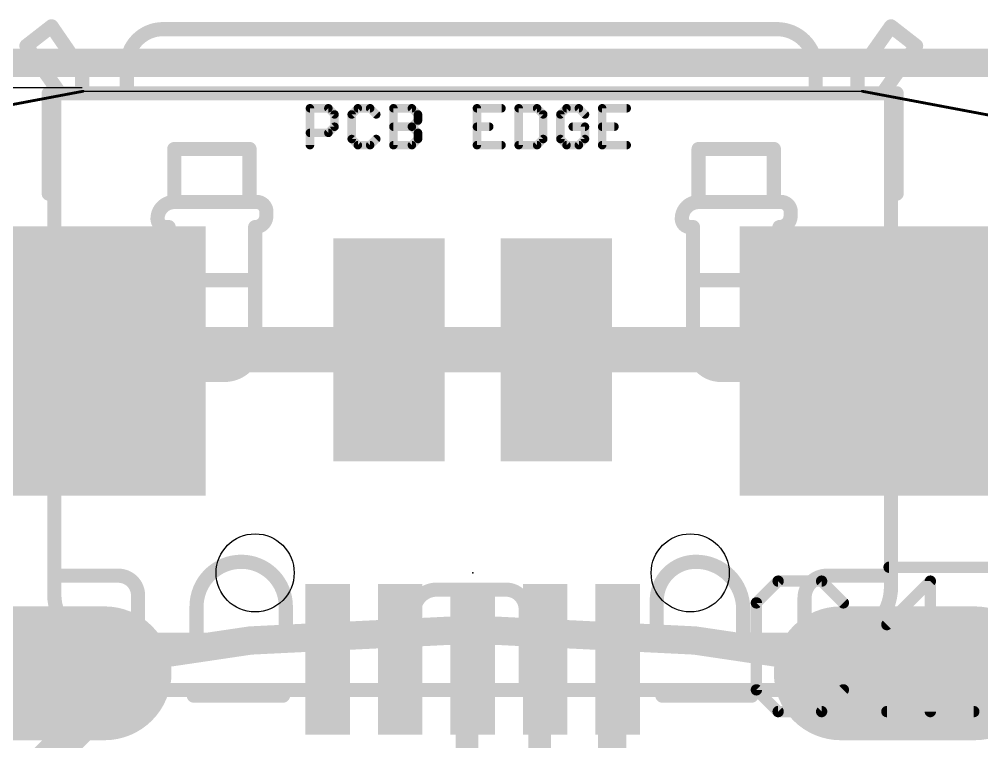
# Model space of a CAD drawing. Extents: x -25.4 to 25.4, y -26.7 to 25.8.
# Drawn here: x -4.06 to 4.56, y 19.31 to 25.79 of the extents above; entities that cross this region are included whole.
import ezdxf

# ---------------------------------------------------------------- set-up
doc = ezdxf.new("R2010")
doc.units = 0
for name, color, linetype in [('1', 12, 'CONTINUOUS'), ('16', 5, 'CONTINUOUS'), ('17', 110, 'CONTINUOUS'), ('20', 53, 'CONTINUOUS'), ('21', 53, 'CONTINUOUS'), ('23', 53, 'CONTINUOUS'), ('25', 253, 'CONTINUOUS'), ('51', 53, 'CONTINUOUS')]:
    doc.layers.add(name, color=color, linetype=linetype)

# ---------------------------------------------------------------- blocks, each defined once
blk = doc.blocks.new('RECT')
blk.add_solid([(-0.5, -0.5), (0.5, -0.5), (-0.5, 0.5), (0.5, 0.5)])
blk = doc.blocks.new('OFFSETP100')
at = {"const_width": 1}
blk.add_lwpolyline([(0, 0), (1, 0)], dxfattribs=at)
at = {"const_width": 0.5}
for points in [[(0, 0.25, 1), (0, -0.25)], [(1, -0.25, 1), (1, 0.25)]]:
    blk.add_lwpolyline(points, format="xyb", dxfattribs=at)
blk = doc.blocks.new('SQUAREP')
blk.add_solid([(-0.5, -0.5), (0.5, -0.5), (-0.5, 0.5), (0.5, 0.5)])

msp = doc.modelspace()

# ---------------------------------------------------------------- linework, layer by layer
at = {"layer": '1'}
for points, const_width in [([(-3.5, 22.828), (-3.6, 22.728)], 0.4064), ([(-0.75, 22.828), (-3.5, 22.828)], 0.4064), ([(-0.75, 22.828), (0.75, 22.828)], 0.4064), ([(0.75, 22.828), (3.5, 22.828)], 0.4064), ([(3.5, 22.828), (3.6, 22.728)], 0.4064), ([(-3.6, 22.728), (-6.103, 22.728)], 0.4064), ([(3.6, 22.728), (5.803, 22.728)], 0.4064), ([(-0.0508, 20.0022), (0, 20.053)], 0.2032), ([(-0.0508, 20.0022), (-0.0508, 19.1992)], 0.2032), ([(0.5992, 20.0022), (0.65, 20.053)], 0.2032), ([(0.5992, 20.0022), (0.5992, 18.9634)], 0.2032), ([(1.2492, 20.0022), (1.3, 20.053)], 0.254), ([(1.2492, 20.0022), (1.2492, 18.7244)], 0.254), ([(-3.3, 19.6717), (-3.3, 19.928)], 0.3048), ([(-4.7929, 18.1788), (-3.3, 19.6717)], 0.3048)]:
    msp.add_lwpolyline(points, dxfattribs=dict(at, const_width=const_width))
for points, const_width in [([(-3.5, 22.9296, 1), (-3.5, 22.7264)], 0.2032), ([(-3.4282, 22.7562, 1), (-3.5718, 22.8998)], 0.2032), ([(-0.75, 22.9296, 1), (-0.75, 22.7264)], 0.2032), ([(-0.75, 22.7264, 1), (-0.75, 22.9296)], 0.2032), ([(0.75, 22.9296, 1), (0.75, 22.7264)], 0.2032), ([(0.75, 22.7264, 1), (0.75, 22.9296)], 0.2032), ([(3.5718, 22.8998, 1), (3.4282, 22.7562)], 0.2032), ([(3.5, 22.7264, 1), (3.5, 22.9296)], 0.2032), ([(-3.6718, 22.7998, 1), (-3.5282, 22.6562)], 0.2032), ([(-3.6, 22.6264, 1), (-3.6, 22.8296)], 0.2032), ([(3.6, 22.8296, 1), (3.6, 22.6264)], 0.2032), ([(3.5282, 22.6562, 1), (3.6718, 22.7998)], 0.2032), ([(0, 20.32, 0.4142), (-20.32, 0)], 0.254), ([(20.32, 0, 0.4142), (0, 20.32)], 0.254), ([(0, 20.3835, 1), (0, 20.2565)], 0.127), ([(0, 20.2565, 1), (0, 20.3835)], 0.127), ([(0, 20.0022, 1), (-0.1016, 20.0022)], 0.1016), ([(0.0359, 20.0171, 1), (-0.0359, 20.0889)], 0.1016), ([(0.65, 20.0022, 1), (0.5484, 20.0022)], 0.1016), ([(0.6859, 20.0171, 1), (0.6141, 20.0889)], 0.1016), ([(1.3127, 20.0022, 1), (1.1857, 20.0022)], 0.127), ([(1.2043, 20.0471, 1), (1.2941, 19.9573)], 0.127), ([(1.3449, 20.0081, 1), (1.2551, 20.0979)], 0.127), ([(-3.2238, 19.928, 1), (-3.3762, 19.928)], 0.1524), ([(-0.0867, 20.0381, 1), (-0.0149, 19.9663)], 0.1016), ([(0.5633, 20.0381, 1), (0.6351, 19.9663)], 0.1016), ([(-3.2461, 19.6178, 1), (-3.3539, 19.7256)], 0.1524), ([(-3.3762, 19.6717, 1), (-3.2238, 19.6717)], 0.1524)]:
    msp.add_lwpolyline(points, format="xyb", dxfattribs=dict(at, const_width=const_width))
at = {"layer": '16', "const_width": 0.254}
msp.add_lwpolyline([(10.16, 25.4), (-10.668, 25.4)], dxfattribs=at)
at = {"layer": '16'}
for points, const_width in [([(0, 20.32, 0.4142), (-20.32, 0)], 0.254), ([(20.32, 0, 0.4142), (0, 20.32)], 0.254), ([(0, 20.3835, 1), (0, 20.2565)], 0.127), ([(0, 20.2565, 1), (0, 20.3835)], 0.127)]:
    msp.add_lwpolyline(points, format="xyb", dxfattribs=dict(at, const_width=const_width))
at = {"layer": '20'}
msp.add_line((-3.4925, 25.146), (3.4925, 25.146), dxfattribs=at)
for points, const_width in [([(-3.4925, 25.146, 14.4823), (3.4925, 25.146)], 0.0254), ([(-3.4916, 25.1397, 1), (-3.4934, 25.1523)], 0.0127), ([(3.4934, 25.1523, 1), (3.4916, 25.1397)], 0.0127)]:
    msp.add_lwpolyline(points, format="xyb", dxfattribs=dict(at, const_width=const_width))
for centre in [(-1.95, 20.828), (1.95, 20.828)]:
    msp.add_circle(centre, 0.35, dxfattribs=at)
at = {"layer": '21', "const_width": 0.127}
for points in [[(3.8, 25.128), (-3.8, 25.128)], [(-3.8, 25.128), (-3.8, 24.228)], [(3.8, 24.228), (3.8, 25.128)], [(-1.7, 19.728), (-2.5, 19.728)], [(2.5, 19.728), (1.7, 19.728)]]:
    msp.add_lwpolyline(points, dxfattribs=at)
at = {"layer": '21', "const_width": 0.0635}
for points in [[(-3.7683, 25.128, 1), (-3.8318, 25.128)], [(-3.8, 25.1597, 1), (-3.8, 25.0963)], [(3.8318, 25.128, 1), (3.7683, 25.128)], [(3.8, 25.0963, 1), (3.8, 25.1597)], [(-3.8318, 24.228, 1), (-3.7683, 24.228)], [(3.7683, 24.228, 1), (3.8318, 24.228)], [(-2.5, 19.7598, 1), (-2.5, 19.6963)], [(-1.7, 19.6963, 1), (-1.7, 19.7598)], [(1.7, 19.7598, 1), (1.7, 19.6963)], [(2.5, 19.6963, 1), (2.5, 19.7598)]]:
    msp.add_lwpolyline(points, format="xyb", dxfattribs=at)
at = {"layer": '23'}
msp.add_point((0, 20.828), dxfattribs=at)
at = {"layer": '25', "const_width": 0.1016}
for points in [[(3.7328, 20.8788), (4.9022, 20.8788)], [(2.7382, 20.7542), (2.5433, 20.5593)], [(3.128, 20.7542), (2.7382, 20.7542)], [(3.3229, 20.5593), (3.128, 20.7542)], [(3.7127, 20.3644), (4.1025, 20.7542)], [(4.1025, 20.7542), (4.1025, 19.5848)], [(2.5433, 20.5593), (2.5433, 19.7797)], [(2.5433, 19.7797), (2.7382, 19.5848)], [(3.128, 19.5848), (3.3229, 19.7797)], [(2.7382, 19.5848), (3.128, 19.5848)], [(3.7127, 19.5848), (4.4923, 19.5848)]]:
    msp.add_lwpolyline(points, dxfattribs=at)
at = {"layer": '25', "const_width": 0.0508}
for points in [[(3.7328, 20.9042, 1), (3.7328, 20.8534)], [(2.7382, 20.7796, 1), (2.7382, 20.7288)], [(2.7562, 20.7362, 1), (2.7202, 20.7722)], [(3.146, 20.7722, 1), (3.11, 20.7362)], [(3.128, 20.7288, 1), (3.128, 20.7796)], [(4.1279, 20.7542, 1), (4.0771, 20.7542)], [(4.1205, 20.7362, 1), (4.0845, 20.7722)], [(2.5253, 20.5773, 1), (2.5613, 20.5413)], [(2.5687, 20.5593, 1), (2.5179, 20.5593)], [(3.3049, 20.5413, 1), (3.3409, 20.5773)], [(3.6947, 20.3824, 1), (3.7307, 20.3464)], [(2.5613, 19.7977, 1), (2.5253, 19.7617)], [(2.5179, 19.7797, 1), (2.5687, 19.7797)], [(3.3409, 19.7617, 1), (3.3049, 19.7977)], [(2.7382, 19.6102, 1), (2.7382, 19.5594)], [(2.7202, 19.5668, 1), (2.7562, 19.6028)], [(3.11, 19.6028, 1), (3.146, 19.5668)], [(3.128, 19.5594, 1), (3.128, 19.6102)], [(3.7127, 19.6102, 1), (3.7127, 19.5594)], [(4.0771, 19.5848, 1), (4.1279, 19.5848)], [(4.4923, 19.5594, 1), (4.4923, 19.6102)]]:
    msp.add_lwpolyline(points, format="xyb", dxfattribs=at)
at = {"layer": '51'}
msp.add_line((-3.5, 25.178), (-4.35, 25.178), dxfattribs=at)
for points, const_width in [([(-4, 25.553), (-3.775, 25.728)], 0.127), ([(-3.775, 25.728), (-3.5, 25.328)], 0.127), ([(2.725, 25.703), (-2.775, 25.703)], 0.127), ([(3.75, 25.728), (3.45, 25.303)], 0.127), ([(3.975, 25.553), (3.75, 25.728)], 0.127), ([(-3.7, 25.128), (-4, 25.553)], 0.127), ([(3.975, 25.553), (3.675, 25.128)], 0.127), ([(-3.5, 25.328), (-3.5, 25.178)], 0.127), ([(-3.1, 25.378), (-3.1, 25.128)], 0.127), ([(3.075, 25.128), (3.075, 25.353)], 0.127), ([(3.45, 25.303), (3.45, 25.128)], 0.127), ([(-3.7, 25.128), (-3.75, 25.128)], 0.127), ([(-3.75, 25.128), (-3.75, 20.628)], 0.127), ([(-3.1, 25.128), (-3.7, 25.128)], 0.127), ([(3.075, 25.128), (-3.1, 25.128)], 0.127), ([(3.45, 25.128), (3.075, 25.128)], 0.127), ([(3.675, 25.128), (3.45, 25.128)], 0.127), ([(3.75, 25.128), (3.675, 25.128)], 0.127), ([(3.75, 20.703), (3.75, 25.128)], 0.127), ([(-1.4587, 24.6629), (-1.4587, 24.9934)], 0.0762), ([(-1.4587, 24.9934), (-1.2935, 24.9934)], 0.0762), ([(-1.2935, 24.9934), (-1.2384, 24.9383)], 0.0762), ([(-1.0294, 24.9934), (-1.0845, 24.9383)], 0.0762), ([(-0.9193, 24.9934), (-1.0294, 24.9934)], 0.0762), ([(-0.8642, 24.9383), (-0.9193, 24.9934)], 0.0762), ([(-0.7103, 24.6629), (-0.7103, 24.9934)], 0.0762), ([(-0.7103, 24.9934), (-0.5451, 24.9934)], 0.0762), ([(-0.5451, 24.9934), (-0.49, 24.9383)], 0.0762), ([(0.2584, 24.9934), (0.0381, 24.9934)], 0.0762), ([(0.0381, 24.9934), (0.0381, 24.6629)], 0.0762), ([(0.4123, 24.9934), (0.4123, 24.6629)], 0.0762), ([(0.5775, 24.9934), (0.4123, 24.9934)], 0.0762), ([(0.6326, 24.9383), (0.5775, 24.9934)], 0.0762), ([(0.8416, 24.9934), (0.7865, 24.9383)], 0.0762), ([(0.9517, 24.9934), (0.8416, 24.9934)], 0.0762), ([(1.0068, 24.9383), (0.9517, 24.9934)], 0.0762), ([(1.381, 24.9934), (1.1607, 24.9934)], 0.0762), ([(1.1607, 24.9934), (1.1607, 24.6629)], 0.0762), ([(-1.2384, 24.9383), (-1.2384, 24.8281)], 0.0762), ([(-1.0845, 24.9383), (-1.0845, 24.718)], 0.0762), ([(-0.49, 24.9383), (-0.49, 24.8832)], 0.0762), ([(0.6326, 24.718), (0.6326, 24.9383)], 0.0762), ([(0.7865, 24.9383), (0.7865, 24.718)], 0.0762), ([(-1.2384, 24.8281), (-1.2935, 24.7731)], 0.0762), ([(-0.7103, 24.8281), (-0.5451, 24.8281)], 0.0762), ([(-0.49, 24.8832), (-0.5451, 24.8281)], 0.0762), ([(-0.5451, 24.8281), (-0.49, 24.7731)], 0.0762), ([(0.0381, 24.8281), (0.1483, 24.8281)], 0.0762), ([(1.0068, 24.8281), (0.8967, 24.8281)], 0.0762), ([(1.0068, 24.718), (1.0068, 24.8281)], 0.0762), ([(1.1607, 24.8281), (1.2709, 24.8281)], 0.0762), ([(-1.2935, 24.7731), (-1.4587, 24.7731)], 0.0762), ([(-0.49, 24.7731), (-0.49, 24.718)], 0.0762), ([(-2.675, 24.153), (-2.675, 24.628)], 0.127), ([(-2.675, 24.628), (-2, 24.628)], 0.127), ([(-2, 24.628), (-2, 24.153)], 0.127), ([(-1.0845, 24.718), (-1.0294, 24.6629)], 0.0762), ([(-1.0294, 24.6629), (-0.9193, 24.6629)], 0.0762), ([(-0.9193, 24.6629), (-0.8642, 24.718)], 0.0762), ([(-0.5451, 24.6629), (-0.7103, 24.6629)], 0.0762), ([(-0.49, 24.718), (-0.5451, 24.6629)], 0.0762), ([(0.0381, 24.6629), (0.2584, 24.6629)], 0.0762), ([(0.4123, 24.6629), (0.5775, 24.6629)], 0.0762), ([(0.5775, 24.6629), (0.6326, 24.718)], 0.0762), ([(0.7865, 24.718), (0.8416, 24.6629)], 0.0762), ([(0.8416, 24.6629), (0.9517, 24.6629)], 0.0762), ([(0.9517, 24.6629), (1.0068, 24.718)], 0.0762), ([(1.1607, 24.6629), (1.381, 24.6629)], 0.0762), ([(2.025, 24.153), (2.025, 24.628)], 0.127), ([(2.025, 24.628), (2.7, 24.628)], 0.127), ([(2.7, 24.628), (2.7, 24.153)], 0.127), ([(-2, 24.153), (-2.7, 24.153)], 0.127), ([(-2, 24.153), (-1.925, 24.153)], 0.127), ([(2.7, 24.153), (2, 24.153)], 0.127), ([(2.7, 24.153), (2.775, 24.153)], 0.127), ([(-1.85, 24.053), (-1.85, 24.028)], 0.127), ([(2.85, 24.053), (2.85, 24.028)], 0.127), ([(-2.725, 23.928), (-2.75, 23.928)], 0.127), ([(-2.725, 22.853), (-2.725, 23.928)], 0.127), ([(-1.95, 23.928), (-1.95, 23.453)], 0.127), ([(1.975, 23.928), (1.95, 23.928)], 0.127), ([(1.975, 22.853), (1.975, 23.928)], 0.127), ([(2.75, 23.928), (2.75, 23.453)], 0.127), ([(-1.95, 23.453), (-2.7, 23.453)], 0.127), ([(-1.95, 23.453), (-1.95, 22.878)], 0.127), ([(2.75, 23.453), (2, 23.453)], 0.127), ([(2.75, 23.453), (2.75, 22.878)], 0.127), ([(-2.225, 22.603), (-2.475, 22.603)], 0.127), ([(2.475, 22.603), (2.225, 22.603)], 0.127), ([(-3.175, 20.803), (-3.725, 20.803)], 0.127), ([(3.725, 20.803), (3.175, 20.803)], 0.127), ([(-0.325, 20.678), (0.3, 20.678)], 0.127), ([(-0.1, 20.178), (-0.1, 20.653)], 0.127), ([(0.125, 20.653), (0.125, 20.178)], 0.127), ([(-3, 20.303), (-3, 20.628)], 0.127), ([(1.65, 20.578), (1.65, 20.228)], 0.127), ([(2.975, 20.603), (2.975, 20.378)], 0.127), ([(-2.475, 20.528), (-2.475, 20.228)], 0.127), ([(-1.675, 20.228), (-1.675, 20.528)], 0.127), ([(-0.525, 20.228), (-0.525, 20.478)], 0.127), ([(0.475, 20.503), (0.475, 20.228)], 0.127), ([(2.425, 20.303), (2.425, 20.503)], 0.127), ([(-3.35, 20.228), (-2.925, 20.228)], 0.127), ([(-3.35, 20.053), (-3.35, 20.228)], 0.127), ([(-2.475, 20.228), (-2.925, 20.228)], 0.127), ([(-2.475, 20.228), (-1.675, 20.228)], 0.127), ([(-1.675, 20.228), (-0.525, 20.228)], 0.127), ([(-0.525, 19.778), (-0.525, 20.228)], 0.127), ([(0.475, 20.228), (1.65, 20.228)], 0.127), ([(0.475, 20.228), (0.475, 19.778)], 0.127), ([(1.65, 20.228), (2.5, 20.228)], 0.127), ([(2.825, 20.228), (2.5, 20.228)], 0.127), ([(2.825, 20.228), (3.275, 20.228)], 0.127), ([(0.125, 20.178), (-0.1, 20.178)], 0.127), ([(3.425, 20.203), (3.425, 20.078)], 0.127), ([(-3.6, 19.778), (-3.6, 20.053)], 0.127), ([(-3.6, 20.053), (-3.35, 20.053)], 0.127), ([(3.425, 20.078), (3.575, 20.078)], 0.127), ([(3.575, 20.078), (3.575, 19.778)], 0.127), ([(-0.525, 19.778), (-3.6, 19.778)], 0.127), ([(0.475, 19.778), (-0.525, 19.778)], 0.127), ([(3.575, 19.778), (0.475, 19.778)], 0.127)]:
    msp.add_lwpolyline(points, dxfattribs=dict(at, const_width=const_width))
for points, const_width in [([(-3.7488, 25.746, 1), (-3.8012, 25.71)], 0.0635), ([(-3.7555, 25.7029, 1), (-3.7945, 25.7531)], 0.0635), ([(-2.775, 25.703, 0.4142), (-3.1, 25.378)], 0.127), ([(-2.775, 25.7348, 1), (-2.775, 25.6713)], 0.0635), ([(-2.775, 25.6713, 1), (-2.775, 25.7348)], 0.0635), ([(3.075, 25.353, 0.4142), (2.725, 25.703)], 0.127), ([(2.725, 25.7348, 1), (2.725, 25.6713)], 0.0635), ([(2.725, 25.6713, 1), (2.725, 25.7348)], 0.0635), ([(3.7695, 25.7531, 1), (3.7305, 25.7029)], 0.0635), ([(3.7759, 25.7097, 1), (3.7241, 25.7463)], 0.0635), ([(-3.9741, 25.5713, 1), (-4.0259, 25.5347)], 0.0635), ([(-4.0195, 25.5781, 1), (-3.9805, 25.5279)], 0.0635), ([(4.0009, 25.5347, 1), (3.9491, 25.5713)], 0.0635), ([(3.9555, 25.5279, 1), (3.9945, 25.5781)], 0.0635), ([(-3.4682, 25.328, 1), (-3.5318, 25.328)], 0.0635), ([(-3.5262, 25.31, 1), (-3.4738, 25.346)], 0.0635), ([(-3.0682, 25.378, 1), (-3.1318, 25.378)], 0.0635), ([(-3.1318, 25.378, 1), (-3.0682, 25.378)], 0.0635), ([(3.1068, 25.353, 1), (3.0433, 25.353)], 0.0635), ([(3.0433, 25.353, 1), (3.1068, 25.353)], 0.0635), ([(3.4818, 25.303, 1), (3.4183, 25.303)], 0.0635), ([(3.4241, 25.3213, 1), (3.4759, 25.2847)], 0.0635), ([(-3.5318, 25.178, 1), (-3.4682, 25.178)], 0.0635), ([(-3.7182, 25.128, 1), (-3.7818, 25.128)], 0.0635), ([(-3.75, 25.1597, 1), (-3.75, 25.0963)], 0.0635), ([(-3.7, 25.1597, 1), (-3.7, 25.0963)], 0.0635), ([(-3.7259, 25.1097, 1), (-3.6741, 25.1463)], 0.0635), ([(-3.7, 25.0963, 1), (-3.7, 25.1597)], 0.0635), ([(-3.1318, 25.128, 1), (-3.0682, 25.128)], 0.0635), ([(-3.1, 25.1597, 1), (-3.1, 25.0963)], 0.0635), ([(-3.1, 25.0963, 1), (-3.1, 25.1597)], 0.0635), ([(3.075, 25.1597, 1), (3.075, 25.0963)], 0.0635), ([(3.0433, 25.128, 1), (3.1068, 25.128)], 0.0635), ([(3.075, 25.0963, 1), (3.075, 25.1597)], 0.0635), ([(3.45, 25.1597, 1), (3.45, 25.0963)], 0.0635), ([(3.4183, 25.128, 1), (3.4818, 25.128)], 0.0635), ([(3.45, 25.0963, 1), (3.45, 25.1597)], 0.0635), ([(3.675, 25.1597, 1), (3.675, 25.0963)], 0.0635), ([(3.6491, 25.1463, 1), (3.7009, 25.1097)], 0.0635), ([(3.675, 25.0963, 1), (3.675, 25.1597)], 0.0635), ([(3.7818, 25.128, 1), (3.7182, 25.128)], 0.0635), ([(3.75, 25.0963, 1), (3.75, 25.1597)], 0.0635), ([(-1.4397, 24.9934, 1), (-1.4778, 24.9934)], 0.0381), ([(-1.4587, 25.0124, 1), (-1.4587, 24.9743)], 0.0381), ([(-1.28, 25.0069, 1), (-1.307, 24.9799)], 0.0381), ([(-1.2935, 24.9743, 1), (-1.2935, 25.0124)], 0.0381), ([(-1.0294, 25.0124, 1), (-1.0294, 24.9743)], 0.0381), ([(-1.016, 24.9799, 1), (-1.0429, 25.0069)], 0.0381), ([(-0.9058, 25.0069, 1), (-0.9328, 24.9799)], 0.0381), ([(-0.9193, 24.9743, 1), (-0.9193, 25.0124)], 0.0381), ([(-0.6913, 24.9934, 1), (-0.7294, 24.9934)], 0.0381), ([(-0.7103, 25.0124, 1), (-0.7103, 24.9743)], 0.0381), ([(-0.5316, 25.0069, 1), (-0.5585, 24.9799)], 0.0381), ([(-0.5451, 24.9743, 1), (-0.5451, 25.0124)], 0.0381), ([(0.0571, 24.9934, 1), (0.019, 24.9934)], 0.0381), ([(0.0381, 25.0124, 1), (0.0381, 24.9743)], 0.0381), ([(0.2584, 24.9743, 1), (0.2584, 25.0124)], 0.0381), ([(0.4314, 24.9934, 1), (0.3932, 24.9934)], 0.0381), ([(0.4123, 25.0124, 1), (0.4123, 24.9743)], 0.0381), ([(0.591, 25.0069, 1), (0.5641, 24.9799)], 0.0381), ([(0.5775, 24.9743, 1), (0.5775, 25.0124)], 0.0381), ([(0.8416, 25.0124, 1), (0.8416, 24.9743)], 0.0381), ([(0.8551, 24.9799, 1), (0.8281, 25.0069)], 0.0381), ([(0.9652, 25.0069, 1), (0.9383, 24.9799)], 0.0381), ([(0.9517, 24.9743, 1), (0.9517, 25.0124)], 0.0381), ([(1.1798, 24.9934, 1), (1.1417, 24.9934)], 0.0381), ([(1.1607, 25.0124, 1), (1.1607, 24.9743)], 0.0381), ([(1.381, 24.9743, 1), (1.381, 25.0124)], 0.0381), ([(-1.2194, 24.9383, 1), (-1.2575, 24.9383)], 0.0381), ([(-1.2519, 24.9248, 1), (-1.2249, 24.9518)], 0.0381), ([(-1.098, 24.9518, 1), (-1.0711, 24.9248)], 0.0381), ([(-1.0655, 24.9383, 1), (-1.1036, 24.9383)], 0.0381), ([(-0.8777, 24.9248, 1), (-0.8507, 24.9518)], 0.0381), ([(-0.471, 24.9383, 1), (-0.5091, 24.9383)], 0.0381), ([(-0.5035, 24.9248, 1), (-0.4765, 24.9518)], 0.0381), ([(0.6517, 24.9383, 1), (0.6136, 24.9383)], 0.0381), ([(0.6191, 24.9248, 1), (0.6461, 24.9518)], 0.0381), ([(0.8056, 24.9383, 1), (0.7675, 24.9383)], 0.0381), ([(0.773, 24.9518, 1), (0.8, 24.9248)], 0.0381), ([(0.9934, 24.9248, 1), (1.0203, 24.9518)], 0.0381), ([(-1.2249, 24.8147, 1), (-1.2519, 24.8416)], 0.0381), ([(-0.7103, 24.8472, 1), (-0.7103, 24.8091)], 0.0381), ([(-0.5316, 24.8416, 1), (-0.5585, 24.8147)], 0.0381), ([(-0.5585, 24.8416, 1), (-0.5316, 24.8147)], 0.0381), ([(-0.5451, 24.8091, 1), (-0.5451, 24.8472)], 0.0381), ([(-0.5091, 24.8832, 1), (-0.471, 24.8832)], 0.0381), ([(-0.4765, 24.8697, 1), (-0.5035, 24.8967)], 0.0381), ([(0.0381, 24.8472, 1), (0.0381, 24.8091)], 0.0381), ([(0.1483, 24.8091, 1), (0.1483, 24.8472)], 0.0381), ([(0.8967, 24.8472, 1), (0.8967, 24.8091)], 0.0381), ([(1.0259, 24.8281, 1), (0.9878, 24.8281)], 0.0381), ([(1.0068, 24.8091, 1), (1.0068, 24.8472)], 0.0381), ([(1.1607, 24.8472, 1), (1.1607, 24.8091)], 0.0381), ([(1.2709, 24.8091, 1), (1.2709, 24.8472)], 0.0381), ([(-1.4587, 24.7921, 1), (-1.4587, 24.754)], 0.0381), ([(-1.307, 24.7865, 1), (-1.28, 24.7596)], 0.0381), ([(-1.2935, 24.754, 1), (-1.2935, 24.7921)], 0.0381), ([(-1.2575, 24.8281, 1), (-1.2194, 24.8281)], 0.0381), ([(-0.471, 24.7731, 1), (-0.5091, 24.7731)], 0.0381), ([(-0.5035, 24.7596, 1), (-0.4765, 24.7865)], 0.0381), ([(-2.6433, 24.628, 1), (-2.7068, 24.628)], 0.0635), ([(-2.675, 24.6597, 1), (-2.675, 24.5963)], 0.0635), ([(-1.9683, 24.628, 1), (-2.0318, 24.628)], 0.0635), ([(-2, 24.5963, 1), (-2, 24.6597)], 0.0635), ([(-1.4778, 24.6629, 1), (-1.4397, 24.6629)], 0.0381), ([(-1.0711, 24.7314, 1), (-1.098, 24.7045)], 0.0381), ([(-1.1036, 24.718, 1), (-1.0655, 24.718)], 0.0381), ([(-1.0294, 24.682, 1), (-1.0294, 24.6439)], 0.0381), ([(-1.0429, 24.6494, 1), (-1.016, 24.6764)], 0.0381), ([(-0.9328, 24.6764, 1), (-0.9058, 24.6494)], 0.0381), ([(-0.9193, 24.6439, 1), (-0.9193, 24.682)], 0.0381), ([(-0.8507, 24.7045, 1), (-0.8777, 24.7314)], 0.0381), ([(-0.7294, 24.6629, 1), (-0.6913, 24.6629)], 0.0381), ([(-0.7103, 24.682, 1), (-0.7103, 24.6439)], 0.0381), ([(-0.5585, 24.6764, 1), (-0.5316, 24.6494)], 0.0381), ([(-0.5451, 24.6439, 1), (-0.5451, 24.682)], 0.0381), ([(-0.5091, 24.718, 1), (-0.471, 24.718)], 0.0381), ([(-0.4765, 24.7045, 1), (-0.5035, 24.7314)], 0.0381), ([(0.0381, 24.682, 1), (0.0381, 24.6439)], 0.0381), ([(0.019, 24.6629, 1), (0.0571, 24.6629)], 0.0381), ([(0.2584, 24.6439, 1), (0.2584, 24.682)], 0.0381), ([(0.3932, 24.6629, 1), (0.4314, 24.6629)], 0.0381), ([(0.4123, 24.682, 1), (0.4123, 24.6439)], 0.0381), ([(0.5641, 24.6764, 1), (0.591, 24.6494)], 0.0381), ([(0.5775, 24.6439, 1), (0.5775, 24.682)], 0.0381), ([(0.6136, 24.718, 1), (0.6517, 24.718)], 0.0381), ([(0.6461, 24.7045, 1), (0.6191, 24.7314)], 0.0381), ([(0.8, 24.7314, 1), (0.773, 24.7045)], 0.0381), ([(0.7675, 24.718, 1), (0.8056, 24.718)], 0.0381), ([(0.8416, 24.682, 1), (0.8416, 24.6439)], 0.0381), ([(0.8281, 24.6494, 1), (0.8551, 24.6764)], 0.0381), ([(0.9383, 24.6764, 1), (0.9652, 24.6494)], 0.0381), ([(0.9517, 24.6439, 1), (0.9517, 24.682)], 0.0381), ([(0.9878, 24.718, 1), (1.0259, 24.718)], 0.0381), ([(1.0203, 24.7045, 1), (0.9934, 24.7314)], 0.0381), ([(1.1607, 24.682, 1), (1.1607, 24.6439)], 0.0381), ([(1.1417, 24.6629, 1), (1.1798, 24.6629)], 0.0381), ([(1.381, 24.6439, 1), (1.381, 24.682)], 0.0381), ([(2.0568, 24.628, 1), (1.9932, 24.628)], 0.0635), ([(2.025, 24.6597, 1), (2.025, 24.5963)], 0.0635), ([(2.7318, 24.628, 1), (2.6683, 24.628)], 0.0635), ([(2.7, 24.5963, 1), (2.7, 24.6597)], 0.0635), ([(-2.675, 24.153, 0.4142), (-2.825, 24.003)], 0.127), ([(-2.7, 24.1848, 1), (-2.7, 24.1213)], 0.0635), ([(-2.7068, 24.153, 1), (-2.6433, 24.153)], 0.0635), ([(-2.675, 24.1213, 1), (-2.675, 24.1848)], 0.0635), ([(-2.0318, 24.153, 1), (-1.9683, 24.153)], 0.0635), ([(-2, 24.1848, 1), (-2, 24.1213)], 0.0635), ([(-2, 24.1213, 1), (-2, 24.1848)], 0.0635), ([(-1.85, 24.053, 0.4142), (-1.925, 24.153)], 0.127), ([(-1.9205, 24.1844, 1), (-1.9295, 24.1216)], 0.0635), ([(-1.925, 24.1213, 1), (-1.925, 24.1848)], 0.0635), ([(2.025, 24.153, 0.4142), (1.875, 24.003)], 0.127), ([(2, 24.1848, 1), (2, 24.1213)], 0.0635), ([(1.9932, 24.153, 1), (2.0568, 24.153)], 0.0635), ([(2.025, 24.1213, 1), (2.025, 24.1848)], 0.0635), ([(2.7, 24.1848, 1), (2.7, 24.1213)], 0.0635), ([(2.6683, 24.153, 1), (2.7318, 24.153)], 0.0635), ([(2.7, 24.1213, 1), (2.7, 24.1848)], 0.0635), ([(2.85, 24.053, 0.4142), (2.775, 24.153)], 0.127), ([(2.7795, 24.1844, 1), (2.7705, 24.1216)], 0.0635), ([(2.775, 24.1213, 1), (2.775, 24.1848)], 0.0635), ([(-1.95, 23.928, 0.4142), (-1.85, 24.028)], 0.127), ([(-1.8183, 24.053, 1), (-1.8818, 24.053)], 0.0635), ([(-1.8183, 24.028, 1), (-1.8818, 24.028)], 0.0635), ([(-1.8814, 24.0575, 1), (-1.8186, 24.0485)], 0.0635), ([(2.75, 23.928, 0.4142), (2.85, 24.028)], 0.127), ([(2.8818, 24.053, 1), (2.8182, 24.053)], 0.0635), ([(2.8818, 24.028, 1), (2.8182, 24.028)], 0.0635), ([(2.8186, 24.0575, 1), (2.8814, 24.0485)], 0.0635), ([(-2.825, 24.003, 0.4142), (-2.75, 23.928)], 0.127), ([(-2.7933, 24.003, 1), (-2.8568, 24.003)], 0.0635), ([(-2.8568, 24.003, 1), (-2.7933, 24.003)], 0.0635), ([(-2.75, 23.9597, 1), (-2.75, 23.8963)], 0.0635), ([(-2.6932, 23.928, 1), (-2.7568, 23.928)], 0.0635), ([(-2.75, 23.8963, 1), (-2.75, 23.9597)], 0.0635), ([(-2.725, 23.8963, 1), (-2.725, 23.9597)], 0.0635), ([(-1.9183, 23.928, 1), (-1.9818, 23.928)], 0.0635), ([(-1.95, 23.9597, 1), (-1.95, 23.8963)], 0.0635), ([(-1.8818, 24.028, 1), (-1.8183, 24.028)], 0.0635), ([(1.875, 24.003, 0.4142), (1.95, 23.928)], 0.127), ([(1.9067, 24.003, 1), (1.8433, 24.003)], 0.0635), ([(1.8433, 24.003, 1), (1.9067, 24.003)], 0.0635), ([(1.95, 23.9597, 1), (1.95, 23.8963)], 0.0635), ([(2.0068, 23.928, 1), (1.9433, 23.928)], 0.0635), ([(1.95, 23.8963, 1), (1.95, 23.9597)], 0.0635), ([(1.975, 23.8963, 1), (1.975, 23.9597)], 0.0635), ([(2.7818, 23.928, 1), (2.7182, 23.928)], 0.0635), ([(2.75, 23.9597, 1), (2.75, 23.8963)], 0.0635), ([(2.8182, 24.028, 1), (2.8818, 24.028)], 0.0635), ([(-2.7, 23.4847, 1), (-2.7, 23.4213)], 0.0635), ([(-1.9183, 23.453, 1), (-1.9818, 23.453)], 0.0635), ([(-1.9818, 23.453, 1), (-1.9183, 23.453)], 0.0635), ([(-1.95, 23.4213, 1), (-1.95, 23.4847)], 0.0635), ([(2, 23.4847, 1), (2, 23.4213)], 0.0635), ([(2.7818, 23.453, 1), (2.7182, 23.453)], 0.0635), ([(2.7182, 23.453, 1), (2.7818, 23.453)], 0.0635), ([(2.75, 23.4213, 1), (2.75, 23.4847)], 0.0635), ([(-2.6932, 22.853, 1), (-2.7568, 22.853)], 0.0635), ([(-2.7568, 22.853, 1), (-2.6932, 22.853)], 0.0635), ([(-2.725, 22.853, 0.4142), (-2.475, 22.603)], 0.127), ([(-2.225, 22.603, 0.4142), (-1.95, 22.878)], 0.127), ([(-1.9183, 22.878, 1), (-1.9818, 22.878)], 0.0635), ([(-1.9818, 22.878, 1), (-1.9183, 22.878)], 0.0635), ([(1.975, 22.853, 0.4142), (2.225, 22.603)], 0.127), ([(2.0068, 22.853, 1), (1.9433, 22.853)], 0.0635), ([(1.9433, 22.853, 1), (2.0068, 22.853)], 0.0635), ([(2.475, 22.603, 0.4142), (2.75, 22.878)], 0.127), ([(2.7818, 22.878, 1), (2.7182, 22.878)], 0.0635), ([(2.7182, 22.878, 1), (2.7818, 22.878)], 0.0635), ([(-2.475, 22.6348, 1), (-2.475, 22.5713)], 0.0635), ([(-2.475, 22.5713, 1), (-2.475, 22.6348)], 0.0635), ([(-2.225, 22.6348, 1), (-2.225, 22.5713)], 0.0635), ([(-2.225, 22.5713, 1), (-2.225, 22.6348)], 0.0635), ([(2.225, 22.6348, 1), (2.225, 22.5713)], 0.0635), ([(2.225, 22.5713, 1), (2.225, 22.6348)], 0.0635), ([(2.475, 22.6348, 1), (2.475, 22.5713)], 0.0635), ([(2.475, 22.5713, 1), (2.475, 22.6348)], 0.0635), ([(-2.075, 20.928, 0.4142), (-2.475, 20.528)], 0.127), ([(-1.675, 20.528, 0.4142), (-2.075, 20.928)], 0.127), ([(-2.075, 20.9597, 1), (-2.075, 20.8963)], 0.0635), ([(-2.075, 20.8963, 1), (-2.075, 20.9597)], 0.0635), ([(2, 20.928, 0.4142), (1.65, 20.578)], 0.127), ([(2.425, 20.503, 0.4142), (2, 20.928)], 0.127), ([(2, 20.9597, 1), (2, 20.8963)], 0.0635), ([(2, 20.8963, 1), (2, 20.9597)], 0.0635), ([(-3.725, 20.8347, 1), (-3.725, 20.7713)], 0.0635), ([(-3, 20.628, 0.4142), (-3.175, 20.803)], 0.127), ([(-3.175, 20.8347, 1), (-3.175, 20.7713)], 0.0635), ([(-3.175, 20.7713, 1), (-3.175, 20.8347)], 0.0635), ([(3.175, 20.803, 0.4142), (2.975, 20.603)], 0.127), ([(3.175, 20.8347, 1), (3.175, 20.7713)], 0.0635), ([(3.175, 20.7713, 1), (3.175, 20.8347)], 0.0635), ([(3.725, 20.7713, 1), (3.725, 20.8347)], 0.0635), ([(-0.325, 20.678, 0.4142), (-0.525, 20.478)], 0.127), ([(-0.325, 20.7097, 1), (-0.325, 20.6463)], 0.0635), ([(-0.325, 20.6463, 1), (-0.325, 20.7097)], 0.0635), ([(-0.0683, 20.653, 1), (-0.1318, 20.653)], 0.0635), ([(0.1568, 20.653, 1), (0.0932, 20.653)], 0.0635), ([(0.475, 20.503, 0.4142), (0.3, 20.678)], 0.127), ([(0.3, 20.7097, 1), (0.3, 20.6463)], 0.0635), ([(0.3, 20.6463, 1), (0.3, 20.7097)], 0.0635), ([(3.275, 20.228, 0.4142), (3.75, 20.703)], 0.127), ([(3.7818, 20.703, 1), (3.7182, 20.703)], 0.0635), ([(3.7182, 20.703, 1), (3.7818, 20.703)], 0.0635), ([(-3.7182, 20.628, 1), (-3.7818, 20.628)], 0.0635), ([(-3.7818, 20.628, 1), (-3.7182, 20.628)], 0.0635), ([(-3.75, 20.628, 0.4142), (-3.35, 20.228)], 0.127), ([(-2.9682, 20.628, 1), (-3.0318, 20.628)], 0.0635), ([(-3.0318, 20.628, 1), (-2.9682, 20.628)], 0.0635), ([(1.6818, 20.578, 1), (1.6183, 20.578)], 0.0635), ([(3.0068, 20.603, 1), (2.9432, 20.603)], 0.0635), ([(2.9432, 20.603, 1), (3.0068, 20.603)], 0.0635), ([(-2.4432, 20.528, 1), (-2.5068, 20.528)], 0.0635), ([(-2.5068, 20.528, 1), (-2.4432, 20.528)], 0.0635), ([(-1.6433, 20.528, 1), (-1.7067, 20.528)], 0.0635), ([(-1.7067, 20.528, 1), (-1.6433, 20.528)], 0.0635), ([(-0.4933, 20.478, 1), (-0.5568, 20.478)], 0.0635), ([(0.5068, 20.503, 1), (0.4433, 20.503)], 0.0635), ([(0.4433, 20.503, 1), (0.5068, 20.503)], 0.0635), ([(1.6183, 20.578, 1), (1.6818, 20.578)], 0.0635), ([(2.4568, 20.503, 1), (2.3933, 20.503)], 0.0635), ([(2.3933, 20.503, 1), (2.4568, 20.503)], 0.0635), ([(-0.5568, 20.478, 1), (-0.4933, 20.478)], 0.0635), ([(-2.9682, 20.303, 1), (-3.0318, 20.303)], 0.0635), ([(-3, 20.303, 0.4142), (-2.925, 20.228)], 0.127), ([(2.425, 20.303, 0.4142), (2.5, 20.228)], 0.127), ([(2.4568, 20.303, 1), (2.3933, 20.303)], 0.0635), ([(2.825, 20.228, 0.4142), (2.975, 20.378)], 0.127), ([(3.0068, 20.378, 1), (2.9432, 20.378)], 0.0635), ([(2.9432, 20.378, 1), (3.0068, 20.378)], 0.0635), ([(-3.3182, 20.228, 1), (-3.3818, 20.228)], 0.0635), ([(-3.35, 20.2598, 1), (-3.35, 20.1963)], 0.0635), ([(-3.35, 20.1963, 1), (-3.35, 20.2598)], 0.0635), ([(-3.0318, 20.303, 1), (-2.9682, 20.303)], 0.0635), ([(-2.925, 20.2598, 1), (-2.925, 20.1963)], 0.0635), ([(-2.925, 20.1963, 1), (-2.925, 20.2598)], 0.0635), ([(-2.925, 20.1963, 1), (-2.925, 20.2598)], 0.0635), ([(-2.475, 20.2598, 1), (-2.475, 20.1963)], 0.0635), ([(-2.475, 20.1963, 1), (-2.475, 20.2598)], 0.0635), ([(-1.675, 20.2598, 1), (-1.675, 20.1963)], 0.0635), ([(-1.675, 20.1963, 1), (-1.675, 20.2598)], 0.0635), ([(-0.4933, 20.228, 1), (-0.5568, 20.228)], 0.0635), ([(-0.525, 20.1963, 1), (-0.525, 20.2598)], 0.0635), ([(0.475, 20.2598, 1), (0.475, 20.1963)], 0.0635), ([(0.5068, 20.228, 1), (0.4433, 20.228)], 0.0635), ([(1.65, 20.2598, 1), (1.65, 20.1963)], 0.0635), ([(1.65, 20.1963, 1), (1.65, 20.2598)], 0.0635), ([(2.3933, 20.303, 1), (2.4568, 20.303)], 0.0635), ([(2.5, 20.2598, 1), (2.5, 20.1963)], 0.0635), ([(2.5, 20.1963, 1), (2.5, 20.2598)], 0.0635), ([(2.5, 20.1963, 1), (2.5, 20.2598)], 0.0635), ([(2.825, 20.2598, 1), (2.825, 20.1963)], 0.0635), ([(2.825, 20.2598, 1), (2.825, 20.1963)], 0.0635), ([(2.825, 20.1963, 1), (2.825, 20.2598)], 0.0635), ([(3.275, 20.2598, 1), (3.275, 20.1963)], 0.0635), ([(3.275, 20.1963, 1), (3.275, 20.2598)], 0.0635), ([(-2.5068, 20.228, 1), (-2.4432, 20.228)], 0.0635), ([(-1.7067, 20.228, 1), (-1.6433, 20.228)], 0.0635), ([(-0.5568, 20.228, 1), (-0.4933, 20.228)], 0.0635), ([(-0.1318, 20.178, 1), (-0.0683, 20.178)], 0.0635), ([(-0.1, 20.2097, 1), (-0.1, 20.1463)], 0.0635), ([(0.0932, 20.178, 1), (0.1568, 20.178)], 0.0635), ([(0.125, 20.1463, 1), (0.125, 20.2097)], 0.0635), ([(0.4433, 20.228, 1), (0.5068, 20.228)], 0.0635), ([(1.6183, 20.228, 1), (1.6818, 20.228)], 0.0635), ([(3.4568, 20.203, 1), (3.3933, 20.203)], 0.0635), ([(-3.5682, 20.053, 1), (-3.6318, 20.053)], 0.0635), ([(-3.6, 20.0847, 1), (-3.6, 20.0213)], 0.0635), ([(-3.35, 20.0213, 1), (-3.35, 20.0847)], 0.0635), ([(3.425, 20.1097, 1), (3.425, 20.0463)], 0.0635), ([(3.3933, 20.078, 1), (3.4568, 20.078)], 0.0635), ([(3.6068, 20.078, 1), (3.5433, 20.078)], 0.0635), ([(3.575, 20.0463, 1), (3.575, 20.1097)], 0.0635), ([(-3.3818, 20.053, 1), (-3.3182, 20.053)], 0.0635), ([(-3.6318, 19.778, 1), (-3.5682, 19.778)], 0.0635), ([(-3.6, 19.8098, 1), (-3.6, 19.7463)], 0.0635), ([(-0.525, 19.8098, 1), (-0.525, 19.7463)], 0.0635), ([(-0.5568, 19.778, 1), (-0.4933, 19.778)], 0.0635), ([(-0.525, 19.7463, 1), (-0.525, 19.8098)], 0.0635), ([(0.475, 19.8098, 1), (0.475, 19.7463)], 0.0635), ([(0.4433, 19.778, 1), (0.5068, 19.778)], 0.0635), ([(0.475, 19.7463, 1), (0.475, 19.8098)], 0.0635), ([(3.5433, 19.778, 1), (3.6068, 19.778)], 0.0635), ([(3.575, 19.7463, 1), (3.575, 19.8098)], 0.0635)]:
    msp.add_lwpolyline(points, format="xyb", dxfattribs=dict(at, const_width=const_width))

# ---------------------------------------------------------------- block references
at = {"layer": '1', "xscale": 2, "rotation": 270}
for p in [(-0.75, 22.828), (0.75, 22.828)]:
    msp.add_blockref('RECT', p, dxfattribs=at)
at = {"layer": '1', "xscale": 0.4, "yscale": 1.35, "rotation": 180}
for p in [(-1.3, 20.053), (-0.65, 20.053), (0, 20.053), (0.65, 20.053), (1.3, 20.053)]:
    msp.add_blockref('RECT', p, dxfattribs=at)
at = {"layer": '17'}
for name, p, xscale, yscale, rotation in [('SQUAREP', (-3.6, 22.728), 2.413, 2.413, 270), ('SQUAREP', (-3.6, 22.728), 2.413, 2.413, 270), ('SQUAREP', (3.6, 22.728), 2.413, 2.413, 270), ('SQUAREP', (3.6, 22.728), 2.413, 2.413, 270), ('OFFSETP100', (-3.3, 19.928), 1.2, 1.2, 180), ('OFFSETP100', (-3.3, 19.928), 1.2, 1.2, 180)]:
    msp.add_blockref(name, p, dxfattribs=dict(at, xscale=xscale, yscale=yscale, rotation=rotation))
at = {"layer": '17', "xscale": 1.2, "yscale": 1.2}
msp.add_blockref('OFFSETP100', (3.3, 19.928), dxfattribs=at)
msp.add_blockref('OFFSETP100', (3.3, 19.928), dxfattribs=at)

doc.saveas('drawing.dxf')
